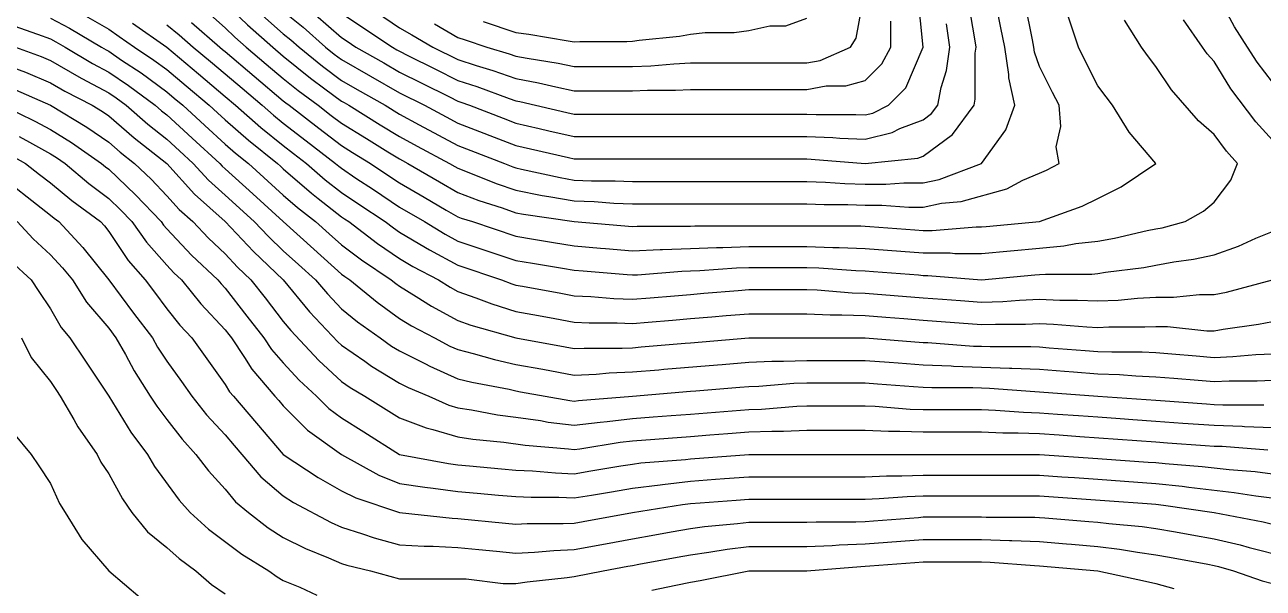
# Model space of a CAD drawing. Header units: inches. Extents: x 794995 to 811195, y 2485918 to 2508058.
# Drawn here: x 804072 to 804710, y 2499529 to 2499820 of the extents above; entities that cross this region are included whole.
import ezdxf

# ---------------------------------------------------------------- set-up
doc = ezdxf.new("R2010")
doc.units = ezdxf.units.IN
doc.header["$MEASUREMENT"] = 0
doc.layers.add('contour', color=7, linetype='Continuous')

msp = doc.modelspace()

# ---------------------------------------------------------------- linework, layer by layer
at = {"layer": 'contour'}
for points in [[(804164.49, 2499827.69), (804175.16, 2499818.36), (804180.27, 2499813.47), (804186.07, 2499808.36), (804196.41, 2499799.61), (804205.16, 2499792.21), (804212.82, 2499786.02), (804223.16, 2499778.36), (804229.94, 2499773.14), (804235.16, 2499769.13), (804248.02, 2499761.22), (804259.16, 2499754.36), (804265.16, 2499750.67), (804266.66, 2499749.86), (804269.45, 2499748.36), (804285.69, 2499738.89), (804295.16, 2499733.36), (804306.07, 2499729.27), (804318.1, 2499725.42), (804325.16, 2499722.98), (804329.03, 2499722.23), (804355.16, 2499718.36), (804385.16, 2499715.86), (804387.56, 2499715.96), (804412.76, 2499715.96), (804415.16, 2499716.05), (804417.38, 2499716.14), (804442.94, 2499716.14), (804445.16, 2499716.22), (804475.16, 2499716.22), (804477.38, 2499716.14), (804502.94, 2499716.14), (804505.16, 2499716.05), (804507.66, 2499715.86), (804530.87, 2499714.08), (804535.16, 2499713.75), (804539.77, 2499713.75), (804562.43, 2499715.63), (804565.16, 2499715.63), (804567.66, 2499715.86), (804595.16, 2499718.36), (804617.16, 2499726.36), (804625.16, 2499730.36), (804637.16, 2499736.36), (804655.16, 2499748.36), (804641.31, 2499764.51), (804632.66, 2499778.36), (804629.45, 2499782.65), (804625.16, 2499788.36), (804618.49, 2499801.69), (804615.16, 2499808.36), (804605.16, 2499838.36)], [(804192.91, 2499826.12), (804205.16, 2499815.28), (804208.99, 2499812.19), (804213.34, 2499808.36), (804225.36, 2499798.57), (804235.16, 2499791.22), (804243.34, 2499786.54), (804257.66, 2499778.36), (804265.16, 2499773.75), (804275.16, 2499768.36), (804295.16, 2499757.59), (804301.83, 2499755.03), (804319.16, 2499748.36), (804323.45, 2499746.65), (804325.16, 2499746.05), (804328.02, 2499745.5), (804347.89, 2499741.09), (804355.16, 2499739.79), (804364.05, 2499739.47), (804376.27, 2499739.47), (804385.16, 2499739.13), (804475.16, 2499739.13), (804484.76, 2499738.76), (804494.81, 2499738.02), (804505.16, 2499737.65), (804515.87, 2499737.65), (804525.16, 2499738.36), (804535.16, 2499738.36), (804543.44, 2499740.09), (804565.16, 2499748.36), (804577.79, 2499765.73), (804582.3, 2499778.36), (804579.28, 2499792.48), (804579.28, 2499794.24), (804577.16, 2499808.36), (804575.16, 2499818.36), (804571.16, 2499838.36)], [(804235.16, 2499825.86), (804245.66, 2499818.86), (804261.41, 2499808.36), (804263.79, 2499807), (804265.16, 2499806.22), (804269.45, 2499804.08), (804283.73, 2499796.93), (804295.16, 2499791.22), (804304.89, 2499788.09), (804321.63, 2499781.89), (804325.16, 2499780.67), (804327.09, 2499780.3), (804335.16, 2499778.36), (804351.41, 2499774.61), (804355.16, 2499773.75), (804475.16, 2499773.75), (804479.96, 2499773.56), (804500.36, 2499773.56), (804505.16, 2499773.36), (804509.16, 2499774.36), (804517.16, 2499778.36), (804526.16, 2499787.36), (804535.16, 2499808.36), (804532.43, 2499835.63)], [(804283.16, 2499820.36), (804295.16, 2499813.36), (804298.91, 2499812.11), (804310.16, 2499808.36), (804321.73, 2499804.93), (804325.16, 2499803.75), (804330.87, 2499802.65), (804346.88, 2499800.09), (804355.16, 2499798.36), (804385.16, 2499798.36), (804394.76, 2499798.76), (804406.59, 2499799.79), (804415.16, 2499800.18), (804475.16, 2499800.18), (804482.08, 2499801.44), (804497.66, 2499808.36), (804500.54, 2499812.98), (804505.16, 2499838.36)], [(804715.16, 2499790.36), (804707.33, 2499800.54), (804702.3, 2499808.36), (804695.59, 2499818.8), (804685.16, 2499838.36)], [(804175.16, 2499830.86), (804186.65, 2499819.85), (804199.7, 2499808.36), (804205.16, 2499803.75), (804219.2, 2499792.4), (804226.59, 2499786.93), (804235.16, 2499780.5), (804236.52, 2499779.72), (804238.91, 2499778.36), (804255.16, 2499768.36), (804265.16, 2499762.21), (804274.16, 2499757.36), (804290.87, 2499748.36), (804293.58, 2499746.78), (804295.16, 2499745.86), (804299.16, 2499744.36), (804314.87, 2499738.08), (804325.16, 2499734.51), (804338.71, 2499731.91), (804342.12, 2499731.4), (804355.16, 2499729.08), (804365.5, 2499728.71), (804375.56, 2499727.96), (804385.16, 2499727.59), (804475.16, 2499727.59), (804484.05, 2499727.25), (804496.27, 2499727.25), (804505.16, 2499726.93), (804513.73, 2499726.93), (804527.66, 2499725.86), (804535.16, 2499725.86), (804544.63, 2499727.84), (804554.72, 2499728.8), (804578.2, 2499735.32), (804586.59, 2499739.79), (804595.16, 2499743.36), (804598.69, 2499744.83), (804605.16, 2499748.36), (804603.73, 2499756.93), (804606.07, 2499767.45), (804605.16, 2499778.36), (804601.83, 2499785.03), (804595.16, 2499798.36), (804592.55, 2499805.75), (804592.16, 2499808.36), (804591.41, 2499812.11), (804587.66, 2499830.86)], [(804205.16, 2499826.82), (804215.37, 2499818.57), (804226.98, 2499808.36), (804231.49, 2499804.69), (804235.16, 2499801.93), (804265.16, 2499784.79), (804278.02, 2499778.36), (804289.16, 2499772.36), (804295.16, 2499769.13), (804325.16, 2499757.59), (804332.66, 2499755.86), (804352.16, 2499751.36), (804355.16, 2499750.67), (804475.16, 2499750.67), (804477.38, 2499750.58), (804505.16, 2499748.36), (804532.43, 2499751.09), (804535.16, 2499752.11), (804550.16, 2499763.36), (804561.41, 2499778.36), (804562, 2499781.52), (804562, 2499805.2), (804562.43, 2499808.36), (804562, 2499811.52), (804558.49, 2499831.69)], [(804085.16, 2499823.36), (804094.93, 2499818.13), (804111.41, 2499808.36), (804113.76, 2499806.97), (804115.16, 2499806.22), (804121.83, 2499801.69), (804131.83, 2499795.03), (804145.16, 2499785.28), (804148.91, 2499782.11), (804153.34, 2499778.36), (804164.72, 2499767.93), (804175.16, 2499758.36), (804180.49, 2499753.69), (804187.16, 2499748.36), (804205.16, 2499732), (804212.48, 2499725.68), (804221.83, 2499718.36), (804228.84, 2499712.05), (804235.16, 2499706.36), (804245.44, 2499698.65), (804260.87, 2499688.36), (804263.22, 2499686.43), (804265.16, 2499685.03), (804273.73, 2499679.79), (804281.61, 2499674.81), (804295.16, 2499667.36), (804301.83, 2499665.03), (804325.16, 2499658.36), (804350.54, 2499653.75), (804355.16, 2499652.91), (804360.38, 2499653.14), (804379.94, 2499653.14), (804385.16, 2499653.36), (804389.77, 2499653.75), (804412.43, 2499655.63), (804415.16, 2499655.86), (804445.16, 2499658.36), (804505.16, 2499658.36), (804535.16, 2499656.05), (804537.56, 2499655.96), (804561.02, 2499654.22), (804565.16, 2499654.08), (804569.6, 2499653.92), (804590.71, 2499653.92), (804595.16, 2499653.75), (804600.16, 2499653.36), (804618.73, 2499651.93), (804625.16, 2499651.44), (804632.36, 2499651.16), (804647.96, 2499651.16), (804655.16, 2499650.86), (804663.34, 2499650.18), (804675.93, 2499649.13), (804685.16, 2499648.36), (804694.76, 2499648.76), (804706.59, 2499649.79), (804715.16, 2499650.18)], [(804101.99, 2499825.19), (804115.16, 2499817.59), (804120.61, 2499813.82), (804128.49, 2499808.36), (804138.49, 2499801.69), (804145.16, 2499796.82), (804155.16, 2499788.36), (804166.98, 2499778.36), (804171.25, 2499774.45), (804175.16, 2499770.86), (804187.16, 2499760.36), (804202.16, 2499748.36), (804203.73, 2499746.93), (804205.16, 2499745.63), (804219.79, 2499733), (804223.16, 2499730.36), (804235.16, 2499720.86), (804236.66, 2499719.86), (804238.91, 2499718.36), (804253.81, 2499707.01), (804265.16, 2499699.27), (804272.02, 2499695.22), (804285.16, 2499688.36), (804291.29, 2499684.49), (804295.16, 2499682.36), (804304.39, 2499679.13), (804312.74, 2499675.95), (804325.16, 2499672), (804336.7, 2499669.9), (804345.16, 2499668.36), (804355.16, 2499666.54), (804362.98, 2499666.19), (804377.33, 2499666.19), (804385.16, 2499665.86), (804393.34, 2499666.54), (804405.93, 2499667.59), (804415.16, 2499668.36), (804426.07, 2499669.27), (804433.62, 2499669.9), (804445.16, 2499670.86), (804475.16, 2499670.86), (804487.16, 2499670.36), (804493.16, 2499670.36), (804505.16, 2499669.9), (804515.87, 2499669.08), (804525.16, 2499668.36), (804535.16, 2499667.59), (804565.16, 2499665.28), (804572.36, 2499665.56), (804587.96, 2499665.56), (804595.16, 2499665.86), (804602.36, 2499665.56), (804619.44, 2499664.08), (804625.16, 2499663.82), (804630.87, 2499664.08), (804649.44, 2499664.08), (804655.16, 2499664.36), (804661.16, 2499664.36), (804681.41, 2499662.11), (804685.16, 2499662.11), (804689.77, 2499662.98), (804708.1, 2499665.42), (804715.16, 2499666.93)], [(804157.92, 2499821.13), (804172.43, 2499808.36), (804173.91, 2499807.11), (804175.16, 2499806.05), (804205.16, 2499780.67), (804206.44, 2499779.64), (804208.16, 2499778.36), (804223.42, 2499766.62), (804235.16, 2499757.59), (804240.87, 2499754.08), (804250.16, 2499748.36), (804259.16, 2499742.36), (804265.16, 2499738.36), (804277.79, 2499730.99), (804289.16, 2499724.36), (804295.16, 2499720.86), (804296.98, 2499720.18), (804302.66, 2499718.36), (804325.16, 2499710.86), (804334.16, 2499709.36), (804344.45, 2499707.65), (804355.16, 2499705.86), (804368.79, 2499704.72), (804371.31, 2499704.51), (804385.16, 2499703.36), (804399.56, 2499703.96), (804400.76, 2499703.96), (804415.16, 2499704.51), (804428.49, 2499705.03), (804431.83, 2499705.03), (804445.16, 2499705.5), (804475.16, 2499705.5), (804488.49, 2499705.03), (804491.83, 2499705.03), (804505.16, 2499704.51), (804535.16, 2499702.21), (804549.01, 2499702.21), (804551.52, 2499702), (804565.16, 2499702), (804595.16, 2499704.72), (804607.66, 2499705.86), (804613.91, 2499707.11), (804625.16, 2499708.36), (804633.73, 2499709.79), (804650.54, 2499713.75), (804655.16, 2499714.61), (804658.32, 2499715.2), (804670.16, 2499718.36), (804679.7, 2499723.82), (804685.16, 2499728.36), (804693.73, 2499739.79), (804697.16, 2499748.36), (804691.47, 2499754.68), (804685.16, 2499763.36), (804677.16, 2499770.36), (804663.16, 2499786.36), (804655.16, 2499798.36), (804650.87, 2499804.08), (804647.66, 2499808.36), (804639.01, 2499822.21)], [(804221.83, 2499825.03), (804235.16, 2499813.36), (804238.16, 2499811.36), (804242.66, 2499808.36), (804256.98, 2499800.18), (804265.16, 2499795.5), (804276.59, 2499789.79), (804290.87, 2499782.65), (804295.16, 2499780.5), (804296.78, 2499779.98), (804301.16, 2499778.36), (804318.49, 2499771.69), (804325.16, 2499769.13), (804337.16, 2499766.36), (804342.03, 2499765.24), (804355.16, 2499762.21), (804475.16, 2499762.21), (804488.49, 2499761.7), (804492.12, 2499761.4), (804505.16, 2499760.86), (804519.16, 2499764.36), (804523.16, 2499766.36), (804535.16, 2499770.86), (804539.45, 2499774.08), (804542.66, 2499778.36), (804544.39, 2499787.59), (804547.16, 2499796.36), (804548.79, 2499808.36), (804547.16, 2499820.36)], [(804253.16, 2499826.36), (804265.16, 2499818.36), (804271.47, 2499814.68), (804282.3, 2499808.36), (804295.16, 2499801.93), (804304.63, 2499798.89), (804313.16, 2499796.36), (804325.16, 2499792.21), (804336.77, 2499789.97), (804345.69, 2499787.84), (804355.16, 2499785.86), (804385.16, 2499785.86), (804392.98, 2499786.19), (804407.33, 2499786.19), (804415.16, 2499786.54), (804475.16, 2499786.54), (804485.16, 2499788.36), (804495.16, 2499788.36), (804505.16, 2499791.22), (804513.73, 2499799.79), (804518.49, 2499808.36), (804518.49, 2499821.7)], [(804308.28, 2499821.49), (804325.16, 2499815.86), (804331.83, 2499815.03), (804352, 2499811.52), (804355.16, 2499811.09), (804358.02, 2499811.22), (804382.3, 2499811.22), (804385.16, 2499811.36), (804388.69, 2499811.89), (804409.44, 2499814.08), (804415.16, 2499815.03), (804422.66, 2499815.86), (804437.66, 2499815.86), (804445.16, 2499816.93), (804456.07, 2499819.27), (804464.25, 2499819.27), (804475.16, 2499823.36)], [(804715.16, 2499760.36), (804706.59, 2499769.79), (804693.73, 2499786.93), (804685.16, 2499800.86), (804681.63, 2499804.83), (804679.16, 2499808.36), (804669.28, 2499822.48)], [(804066.21, 2499819.41), (804078.49, 2499815.03), (804085.16, 2499812.65), (804087.95, 2499811.15), (804092.66, 2499808.36), (804106.79, 2499799.99), (804115.16, 2499795.5), (804125.37, 2499788.57), (804139.16, 2499778.36), (804142.37, 2499775.57), (804145.16, 2499773.36), (804158.2, 2499761.4), (804172.43, 2499748.36), (804173.73, 2499746.93), (804175.16, 2499745.63), (804189.44, 2499732.65), (804205.16, 2499718.36), (804220.95, 2499704.15), (804235.16, 2499691.36), (804236.87, 2499690.08), (804239.45, 2499688.36), (804253.55, 2499676.75), (804265.16, 2499668.36), (804271.37, 2499664.57), (804283.16, 2499658.36), (804291.02, 2499654.22), (804295.16, 2499652.36), (804303.16, 2499650.36), (804314.05, 2499647.25), (804325.16, 2499644.72), (804339.01, 2499642.21), (804355.16, 2499639.27), (804366.59, 2499639.79), (804373.16, 2499640.36), (804385.16, 2499640.86), (804398.79, 2499642), (804401.31, 2499642.21), (804429.01, 2499644.51), (804431.52, 2499644.72), (804445.16, 2499645.86), (804457.16, 2499646.36), (804463.16, 2499646.36), (804475.16, 2499646.82), (804505.16, 2499646.82), (804517.66, 2499645.86), (804522.3, 2499645.5), (804535.16, 2499644.51), (804549.56, 2499643.96), (804550.68, 2499643.88), (804579.64, 2499642.84), (804580.76, 2499642.76), (804595.16, 2499642.21), (804608.02, 2499641.22), (804612.66, 2499640.86), (804625.16, 2499639.9), (804636.27, 2499639.47), (804644.72, 2499638.8), (804655.16, 2499638.36), (804664.39, 2499637.59), (804676.98, 2499636.54), (804685.16, 2499635.86), (804692.98, 2499636.19), (804707.33, 2499636.19), (804715.16, 2499636.54)], [(804127.43, 2499820.63), (804145.16, 2499808.36), (804161.41, 2499794.61), (804175.16, 2499782.98), (804180.61, 2499778.36), (804193.67, 2499766.87), (804205.16, 2499757.59), (804210.38, 2499753.58), (804217.16, 2499748.36), (804226.79, 2499739.99), (804235.16, 2499733.36), (804244.16, 2499727.36), (804257.66, 2499718.36), (804261.92, 2499715.12), (804265.16, 2499712.91), (804278.49, 2499705.03), (804280.56, 2499703.77), (804295.16, 2499695.86), (804317.66, 2499688.36), (804323.09, 2499686.29), (804325.16, 2499685.63), (804328.49, 2499685.03), (804348.24, 2499681.44), (804355.16, 2499680.18), (804363.73, 2499679.79), (804375.56, 2499678.76), (804385.16, 2499678.36), (804394.39, 2499679.13), (804406.98, 2499680.18), (804415.16, 2499680.86), (804422.08, 2499681.44), (804439.7, 2499682.91), (804445.16, 2499683.36), (804475.16, 2499683.36), (804480.38, 2499683.14), (804498.49, 2499681.69), (804505.16, 2499681.44), (804535.16, 2499679.13), (804545.16, 2499678.36), (804554.45, 2499677.65), (804565.16, 2499676.82), (804576.27, 2499677.25), (804584.72, 2499677.93), (804595.16, 2499678.36), (804605.59, 2499677.93), (804614.72, 2499677.93), (804625.16, 2499677.45), (804635.59, 2499677.93), (804645.69, 2499678.89), (804655.16, 2499679.36), (804664.16, 2499679.36), (804677.66, 2499680.86), (804685.16, 2499680.86), (804691.47, 2499682.05), (804715.16, 2499688.36)], [(804145.16, 2499819.9), (804151.54, 2499814.74), (804158.79, 2499808.36), (804167.66, 2499800.86), (804175.16, 2499794.51), (804183.91, 2499787.11), (804194.25, 2499778.36), (804200.05, 2499773.25), (804205.16, 2499769.13), (804216.9, 2499760.1), (804232.16, 2499748.36), (804233.76, 2499746.97), (804235.16, 2499745.86), (804242.66, 2499740.86), (804251.66, 2499734.86), (804265.16, 2499725.86), (804278.02, 2499718.36), (804288.67, 2499711.87), (804295.16, 2499708.36), (804325.16, 2499698.36), (804333.73, 2499696.93), (804349.16, 2499694.36), (804355.16, 2499693.36), (804359.77, 2499692.98), (804382.43, 2499691.09), (804385.16, 2499690.86), (804387.77, 2499690.97), (804410.71, 2499692.81), (804415.16, 2499692.98), (804419.96, 2499693.16), (804438.95, 2499694.57), (804445.16, 2499694.79), (804475.16, 2499694.79), (804481.37, 2499694.57), (804500.36, 2499693.16), (804505.16, 2499692.98), (804509.45, 2499692.65), (804532.66, 2499690.86), (804535.16, 2499690.67), (804537.47, 2499690.67), (804565.16, 2499688.36), (804592.66, 2499690.86), (804595.16, 2499691.09), (804598.16, 2499691.36), (804622.16, 2499691.36), (804625.16, 2499691.69), (804629.16, 2499692.36), (804648.84, 2499694.68), (804655.16, 2499695.86), (804664.39, 2499697.59), (804674.57, 2499698.95), (804685.16, 2499701.22), (804697.79, 2499705.73), (804706.59, 2499709.79), (804715.16, 2499713.36)], [(804067.16, 2499808.36), (804080.29, 2499803.5), (804085.16, 2499801.44), (804099.79, 2499793), (804101.31, 2499792.21), (804115.16, 2499784.79), (804118.99, 2499782.19), (804124.16, 2499778.36), (804135.39, 2499768.59), (804145.16, 2499760.86), (804151.68, 2499754.88), (804158.79, 2499748.36), (804166.59, 2499739.79), (804175.16, 2499732), (804190.16, 2499718.36), (804197.47, 2499710.67), (804205.16, 2499703.36), (804213.05, 2499696.26), (804221.83, 2499688.36), (804227.89, 2499681.09), (804235.16, 2499673.36), (804243.44, 2499666.64), (804255.16, 2499658.36), (804261.02, 2499654.22), (804265.16, 2499651.69), (804278.49, 2499645.03), (804280.68, 2499643.88), (804295.16, 2499637.36), (804302.36, 2499635.56), (804321.63, 2499631.89), (804325.16, 2499631.09), (804327.47, 2499630.67), (804340.16, 2499628.36), (804352.94, 2499626.14), (804355.16, 2499625.86), (804357.38, 2499626.14), (804385.16, 2499628.36), (804415.16, 2499630.86), (804417.89, 2499631.09), (804440.54, 2499632.98), (804445.16, 2499633.36), (804450.38, 2499633.58), (804468.49, 2499635.03), (804475.16, 2499635.28), (804505.16, 2499635.28), (804511.59, 2499634.79), (804530.16, 2499633.36), (804535.16, 2499632.98), (804539.6, 2499632.81), (804560.71, 2499632.81), (804565.16, 2499632.65), (804569.3, 2499632.5), (804592.76, 2499630.76), (804595.16, 2499630.67), (804625.16, 2499628.36), (804655.16, 2499626.22), (804657.47, 2499626.05), (804681.16, 2499624.36), (804685.16, 2499624.08), (804689.6, 2499623.92), (804710.71, 2499623.92)], [(804065.75, 2499797.77), (804072.19, 2499795.39), (804085.16, 2499789.9), (804092.48, 2499785.68), (804106.59, 2499778.36), (804111.92, 2499775.12), (804115.16, 2499772.91), (804128.33, 2499761.53), (804145.16, 2499748.36), (804159.37, 2499732.57), (804175.16, 2499718.36), (804189.75, 2499702.96), (804205.16, 2499688.36), (804218.71, 2499671.91), (804233.22, 2499656.43), (804235.16, 2499654.61), (804247.16, 2499646.36), (804250.68, 2499643.88), (804265.16, 2499635.03), (804269.6, 2499632.81), (804280.16, 2499628.36), (804290.54, 2499623.75), (804295.16, 2499622.36), (804302.22, 2499621.3), (804315.56, 2499618.76), (804325.16, 2499617.45), (804337.79, 2499615.73), (804341.83, 2499615.03), (804355.16, 2499613.36), (804368.49, 2499615.03), (804372.12, 2499615.32), (804385.16, 2499616.82), (804395.87, 2499617.65), (804405.16, 2499618.36), (804415.16, 2499619.13), (804445.16, 2499621.44), (804451.83, 2499621.69), (804469.94, 2499623.14), (804475.16, 2499623.36), (804505.16, 2499623.36), (804510.38, 2499623.14), (804528.49, 2499621.69), (804535.16, 2499621.44), (804565.16, 2499621.44), (804572.36, 2499621.16), (804586.88, 2499620.09), (804595.16, 2499619.79), (804604.39, 2499619.13), (804615.16, 2499618.36), (804625.16, 2499617.65), (804636.7, 2499616.82), (804643.16, 2499616.36), (804655.16, 2499615.5), (804669.01, 2499614.51), (804685.16, 2499613.36), (804699.64, 2499612.84), (804700.76, 2499612.76), (804715.16, 2499612.21)], [(804064.39, 2499787.59), (804085.16, 2499778.36), (804103.81, 2499767.01), (804115.16, 2499759.27), (804121.01, 2499754.22), (804128.49, 2499748.36), (804137.05, 2499740.25), (804145.16, 2499731.7), (804151.47, 2499724.68), (804158.49, 2499718.36), (804166.59, 2499709.79), (804175.16, 2499701.7), (804181.64, 2499694.85), (804188.49, 2499688.36), (804195.78, 2499678.99), (804205.16, 2499666.93), (804209.03, 2499662.23), (804223.55, 2499646.75), (804235.16, 2499635.86), (804239.6, 2499632.81), (804247.16, 2499628.36), (804258.24, 2499621.44), (804265.16, 2499617.11), (804278.79, 2499612), (804282.3, 2499611.22), (804295.16, 2499607.36), (804302.98, 2499606.19), (804318.84, 2499604.68), (804329.96, 2499603.16), (804352.3, 2499601.22), (804355.16, 2499600.86), (804358.02, 2499601.22), (804378.95, 2499604.57), (804385.16, 2499605.28), (804415.16, 2499607.59), (804425.16, 2499608.36), (804434.45, 2499609.08), (804445.16, 2499609.9), (804457.16, 2499610.36), (804463.16, 2499610.36), (804475.16, 2499610.86), (804505.16, 2499610.86), (804517.16, 2499610.36), (804523.16, 2499610.36), (804535.16, 2499609.9), (804565.16, 2499609.9), (804576.27, 2499609.47), (804584.05, 2499609.47), (804595.16, 2499609.08), (804605.16, 2499608.36), (804615.93, 2499607.59), (804655.16, 2499604.79), (804661.16, 2499604.36), (804680.54, 2499602.98), (804685.16, 2499602.65), (804689.3, 2499602.5), (804712.76, 2499600.76)], [(804060.16, 2499778.36), (804077.05, 2499770.25), (804085.16, 2499765.86), (804095.93, 2499759.13), (804111.41, 2499748.36), (804113.45, 2499746.65), (804115.16, 2499745.36), (804129.01, 2499732.21), (804142.16, 2499718.36), (804143.39, 2499716.6), (804145.16, 2499714.61), (804157.89, 2499701.09), (804171.41, 2499688.36), (804173.09, 2499686.29), (804175.16, 2499684.08), (804186.41, 2499669.61), (804195.16, 2499658.36), (804199.16, 2499652.36), (804205.16, 2499645.5), (804213.44, 2499636.64), (804222.3, 2499628.36), (804228.73, 2499621.93), (804235.16, 2499617.11), (804246.7, 2499609.9), (804265.16, 2499598.36), (804290.36, 2499593.56), (804295.16, 2499592.91), (804301.16, 2499592.36), (804317.66, 2499590.86), (804325.16, 2499590.18), (804333.73, 2499589.79), (804345.56, 2499588.76), (804355.16, 2499588.36), (804363.73, 2499589.79), (804379.16, 2499592.36), (804385.16, 2499593.36), (804389.6, 2499593.92), (804412.55, 2499595.75), (804415.16, 2499596.05), (804445.16, 2499598.36), (804595.16, 2499598.36), (804625.16, 2499596.22), (804627.47, 2499596.05), (804651.16, 2499594.36), (804655.16, 2499594.08), (804659.96, 2499593.56), (804678.95, 2499592.15), (804692.98, 2499590.54), (804706.27, 2499589.47), (804715.16, 2499588.36)], [(804069.01, 2499762.21), (804074.25, 2499759.27), (804085.16, 2499753.36), (804088.24, 2499751.44), (804092.66, 2499748.36), (804104.87, 2499738.08), (804115.16, 2499730.36), (804121.31, 2499724.52), (804127.16, 2499718.36), (804134.57, 2499707.77), (804145.16, 2499695.86), (804148.8, 2499692), (804152.66, 2499688.36), (804162.74, 2499675.95), (804175.16, 2499662.65), (804177.03, 2499660.24), (804178.49, 2499658.36), (804185.16, 2499648.36), (804189.01, 2499642.21), (804200.87, 2499628.36), (804202.85, 2499626.05), (804205.16, 2499623.36), (804217.66, 2499610.86), (804235.16, 2499598.36), (804254.45, 2499587.65), (804265.16, 2499583.36), (804278.2, 2499581.4), (804282.53, 2499580.99), (804295.16, 2499579.27), (804305.16, 2499578.36), (804316.16, 2499577.36), (804325.16, 2499576.54), (804332.98, 2499576.19), (804347.33, 2499576.19), (804355.16, 2499575.86), (804364.16, 2499577.36), (804374.45, 2499579.08), (804385.16, 2499580.86), (804399.44, 2499582.65), (804400.68, 2499582.84), (804415.16, 2499584.51), (804428.02, 2499585.5), (804432.66, 2499585.86), (804445.16, 2499586.82), (804505.16, 2499586.82), (804516.27, 2499587.25), (804524.05, 2499587.25), (804535.16, 2499587.65), (804595.16, 2499587.65), (804606.7, 2499586.82), (804613.16, 2499586.36), (804625.16, 2499585.5), (804639.01, 2499584.51), (804655.16, 2499583.36), (804668.71, 2499581.91), (804672.12, 2499581.4), (804695.5, 2499578.71), (804706.59, 2499576.93), (804721.83, 2499575.03)], [(804061.31, 2499754.52), (804072.3, 2499748.36), (804079.53, 2499742.74), (804085.16, 2499738.36), (804096.07, 2499729.27), (804110.87, 2499718.36), (804112.94, 2499716.14), (804115.16, 2499713.36), (804125.16, 2499698.36), (804133.91, 2499688.36), (804138.73, 2499681.93), (804145.16, 2499673.36), (804151.83, 2499665.03), (804158.02, 2499658.36), (804175.16, 2499634.36), (804177.47, 2499630.67), (804179.45, 2499628.36), (804191.31, 2499614.51), (804205.16, 2499598.36), (804223.16, 2499586.36), (804235.16, 2499579.61), (804242.66, 2499575.86), (804265.16, 2499568.36), (804292.3, 2499565.5), (804295.16, 2499565.36), (804319.7, 2499562.91), (804325.16, 2499562.36), (804330.87, 2499562.65), (804349.44, 2499562.65), (804355.16, 2499562.91), (804359.77, 2499563.75), (804385.16, 2499568.36), (804411.02, 2499572.5), (804415.16, 2499572.98), (804420.16, 2499573.36), (804438.73, 2499574.79), (804445.16, 2499575.28), (804505.16, 2499575.28), (804512.36, 2499575.56), (804526.88, 2499576.64), (804535.16, 2499576.93), (804595.16, 2499576.93), (804631.16, 2499574.36), (804650.54, 2499572.98), (804655.16, 2499572.65), (804659.03, 2499572.23), (804685.16, 2499568.36), (804710.36, 2499563.56), (804715.16, 2499562.36)], [(804055.16, 2499745.03), (804085.16, 2499721.69), (804086.98, 2499720.18), (804089.45, 2499718.36), (804101.83, 2499705.03), (804115.16, 2499688.36), (804128.02, 2499671.22), (804137.66, 2499658.36), (804140.36, 2499653.56), (804145.16, 2499646.36), (804152.66, 2499635.86), (804158.02, 2499628.36), (804165.56, 2499618.76), (804175.16, 2499608.36), (804179.77, 2499602.98), (804183.73, 2499598.36), (804193.62, 2499586.82), (804205.16, 2499576.93), (804210.38, 2499573.58), (804229.94, 2499563.14), (804235.16, 2499560.86), (804246.07, 2499557.45), (804252.12, 2499555.32), (804265.16, 2499551.7), (804277.79, 2499550.99), (804282.53, 2499550.99), (804295.16, 2499550.36), (804306.07, 2499549.27), (804315.16, 2499548.36), (804325.16, 2499547.36), (804334.63, 2499547.84), (804344.72, 2499548.8), (804355.16, 2499549.27), (804371.31, 2499552.21), (804385.16, 2499554.72), (804396.7, 2499556.82), (804405.16, 2499558.36), (804415.16, 2499560.18), (804422.36, 2499561.16), (804439.44, 2499562.65), (804445.16, 2499563.36), (804475.16, 2499563.36), (804479.96, 2499563.56), (804500.36, 2499563.56), (804505.16, 2499563.75), (804509.45, 2499564.08), (804532.66, 2499565.86), (804535.16, 2499566.05), (804565.16, 2499566.05), (804567.56, 2499565.96), (804592.76, 2499565.96), (804595.16, 2499565.86), (804597.89, 2499565.63), (804620.54, 2499563.75), (804625.16, 2499563.36), (804630.87, 2499562.65), (804647.96, 2499561.16), (804655.16, 2499560.18), (804665.16, 2499558.36), (804673.62, 2499556.82), (804685.16, 2499554.72), (804698.49, 2499551.7), (804703.16, 2499550.36), (804722.36, 2499545.56)], [(804068.02, 2499718.36), (804076.27, 2499709.47), (804085.16, 2499701.22), (804091.37, 2499694.57), (804096.41, 2499688.36), (804103.62, 2499676.82), (804115.16, 2499663.36), (804118.91, 2499658.36), (804123.73, 2499649.79), (804128.2, 2499641.4), (804136.59, 2499628.36), (804139.94, 2499623.14), (804145.16, 2499616.36), (804152.98, 2499606.19), (804160.16, 2499598.36), (804166.59, 2499589.79), (804175.16, 2499580.36), (804180.61, 2499573.82), (804187.16, 2499568.36), (804197.33, 2499560.54), (804205.16, 2499555.5), (804216.59, 2499549.79), (804228.49, 2499545.03), (804235.16, 2499542.11), (804238.02, 2499541.22), (804250.16, 2499538.36), (804265.16, 2499534.08), (804299.45, 2499534.08), (804318.49, 2499531.69), (804325.16, 2499531.69), (804330.87, 2499532.65), (804351.63, 2499534.83), (804355.16, 2499535.36), (804370.16, 2499538.36), (804382.85, 2499540.67), (804385.16, 2499541.09), (804388.49, 2499541.69), (804408.24, 2499545.28), (804415.16, 2499546.54), (804424.63, 2499547.84), (804434.05, 2499549.47), (804445.16, 2499550.86), (804475.16, 2499550.86), (804488.2, 2499551.4), (804491.83, 2499551.7), (804505.16, 2499552.21), (804535.16, 2499554.51), (804565.16, 2499554.51), (804579.56, 2499553.96), (804580.76, 2499553.96), (804595.16, 2499553.36), (804609.01, 2499552.21), (804611.52, 2499552), (804625.16, 2499550.86), (804636.27, 2499549.47), (804645.69, 2499547.84), (804655.16, 2499546.54), (804662.08, 2499545.28), (804681.83, 2499541.69), (804685.16, 2499541.09), (804687.38, 2499540.58), (804695.16, 2499538.36), (804709.94, 2499533.14), (804715.16, 2499531.69)], [(804064.76, 2499697.96), (804075.16, 2499688.36), (804079.16, 2499682.36), (804085.16, 2499673.36), (804090.61, 2499663.82), (804095.16, 2499658.36), (804103.16, 2499646.36), (804115.16, 2499628.36), (804126.59, 2499609.79), (804135.16, 2499598.36), (804138.84, 2499592.05), (804151.47, 2499574.68), (804157.16, 2499568.36), (804166.59, 2499559.79), (804183.73, 2499546.93), (804197.66, 2499538.36), (804202, 2499535.2), (804205.16, 2499533.36), (804213.73, 2499529.79), (804222.53, 2499525.73)], [(804070.16, 2499658.36), (804075.16, 2499648.36), (804085.16, 2499635.86), (804088.16, 2499631.36), (804090.16, 2499628.36), (804097.16, 2499616.36), (804099.28, 2499612.48), (804109.16, 2499598.36), (804111.16, 2499594.36), (804115.16, 2499588.36), (804122.22, 2499575.42), (804127.16, 2499568.36), (804135.16, 2499558.36), (804145.16, 2499550.36), (804151.47, 2499544.68), (804160.16, 2499538.36), (804168.1, 2499531.3), (804175.16, 2499526.36)], [(804066.07, 2499609.27), (804075.16, 2499598.36), (804079.16, 2499592.36), (804085.16, 2499583.36), (804089.77, 2499572.98), (804092.66, 2499568.36), (804101.31, 2499554.51), (804115.16, 2499538.36), (804131.31, 2499524.51)], [(804395.16, 2499528.36), (804407.66, 2499530.86), (804415.16, 2499532.36), (804420.16, 2499533.36), (804445.16, 2499538.36), (804475.16, 2499538.36), (804502.94, 2499540.58), (804505.16, 2499540.67), (804507.66, 2499540.86), (804530.87, 2499542.65), (804535.16, 2499542.98), (804565.16, 2499542.98), (804569.6, 2499542.81), (804592.55, 2499540.97), (804595.16, 2499540.86), (804625.16, 2499538.36), (804649.7, 2499532.91), (804655.16, 2499531.69), (804664.39, 2499529.13)]]:
    msp.add_lwpolyline(points, dxfattribs=at)

doc.saveas('drawing.dxf')
